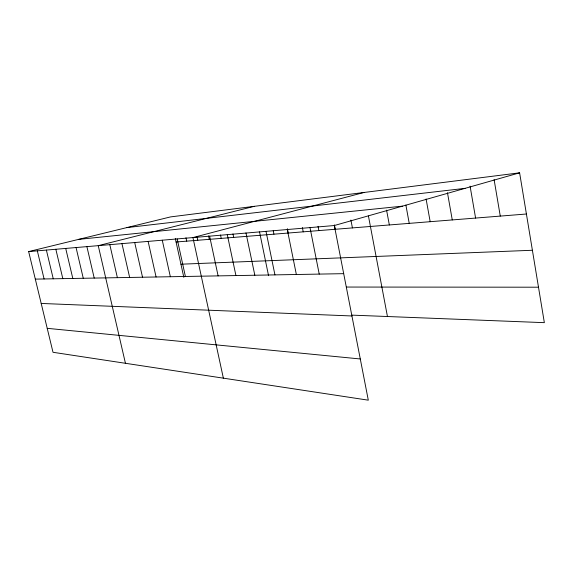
<?xml version="1.0" encoding="UTF-8"?>
<svg xmlns="http://www.w3.org/2000/svg" width="573" height="573" viewBox="0 0 573 573"><rect width="100%" height="100%" fill="white"/><g stroke="black" fill="none" stroke-linecap="round" stroke-linejoin="round"><path stroke-width="0.86" d="M334.331 225.526L368.303 400.176L53.01 352.288L28.65 251.59L334.331 225.526L519.611 172.824L544.35 322.663L351.951 315.129M363.991 192.478L192.936 237.587L223.363 378.159M254.262 206.33L98.248 245.659L125.437 363.289M28.65 251.59L170.575 216.902L519.611 172.824M126.762 227.61L465.04 188.352M78.608 239.378L402.418 206.158M176.076 241.999L526.408 214.008M180.939 264.203L532.396 250.265M35.311 279.123L343.693 273.665M346.486 287.052L538.498 287.202M41.192 303.446L351.922 315.967M47.215 328.329L360.288 358.97M37.331 250.852L44.092 278.965M46.384 250.079L53.253 278.8M65.716 248.431L72.807 278.457M55.839 249.276L62.815 278.636M76.059 247.55L83.264 278.27M86.895 246.626L94.216 278.077M109.815 244.671L117.386 277.669M121.956 243.64L129.648 277.454M134.712 242.551L142.527 277.225M148.128 241.405L156.078 276.988M162.266 240.202L170.346 276.73M177.179 238.927L185.394 276.465M175.317 238.54L183.818 277.325M185.974 237.738L186.719 241.154M197.026 236.792L197.778 240.266M209.611 236.162L218.105 275.885M208.536 235.918L209.274 239.349M220.512 235.002L221.235 238.397M232.967 233.934L233.691 237.401M227.288 234.658L235.926 275.57M245.96 232.925L254.835 275.241M266.008 231.356L274.94 274.882M259.526 231.872L268.551 275.685M273.235 230.704L273.944 234.185M287.395 228.72L288.262 233.039M287.281 229.537L296.356 274.503M302.372 227.545L303.224 231.843M310.007 227.603L319.225 274.102M318.029 226.314L318.875 230.59M334.396 224.91L335.248 229.286M350.905 220.053L352.416 227.911M368.446 216.014L387.448 316.518M386.582 210.141L389.339 224.96M405.877 205.048L409.229 223.37M426.09 198.953L430.18 221.694M447.463 192.707L452.269 219.932M470.075 186.139L475.597 218.069M494.098 179.6L500.272 216.093"/></g></svg>
